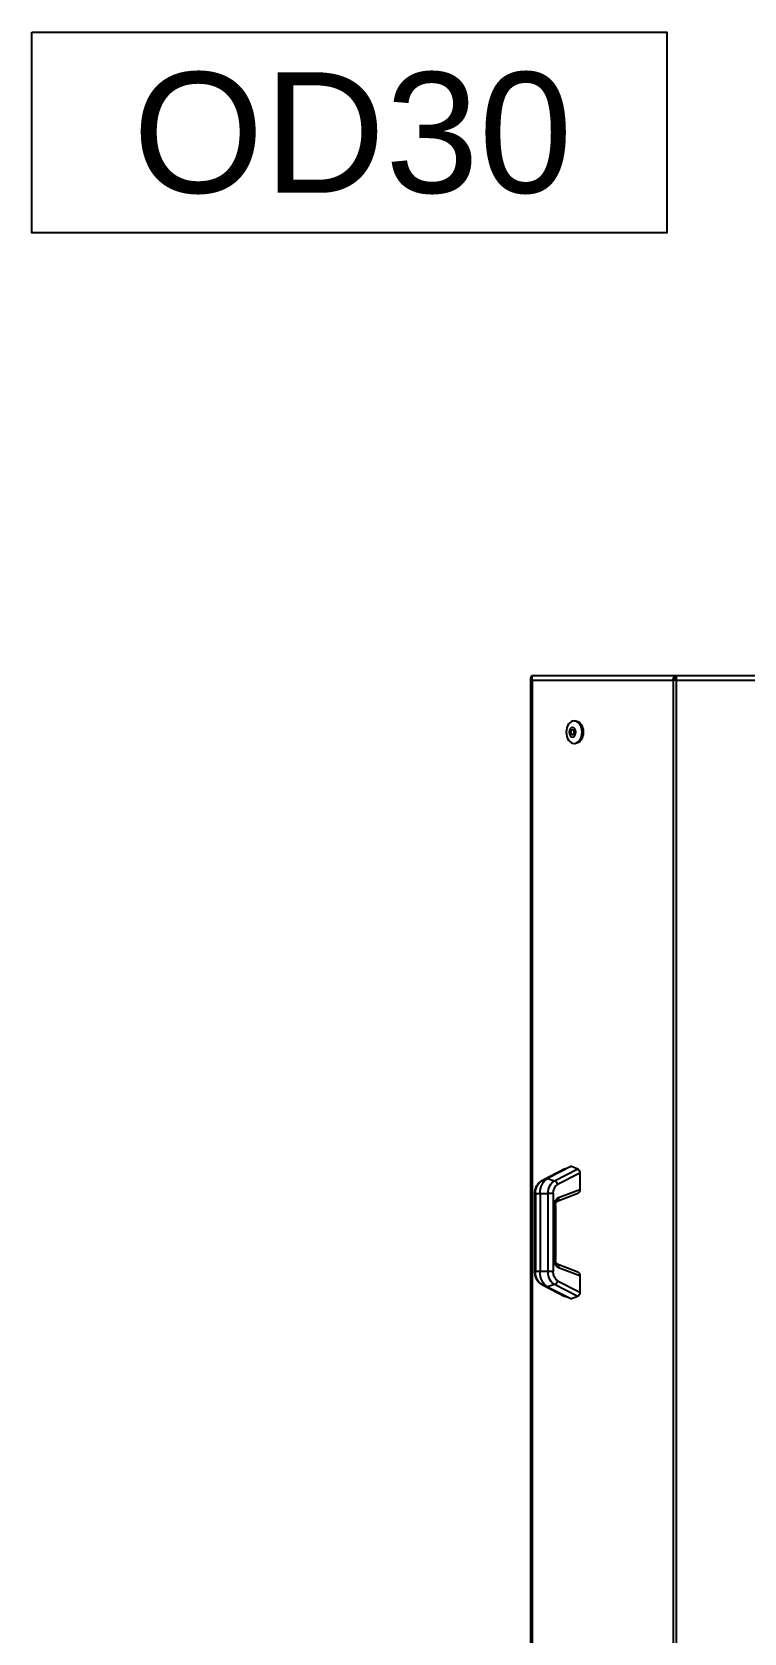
# Model space of a CAD drawing. Extents: x -3873 to 164127, y 7129 to 96529.
# Drawn here: x 53054 to 53940, y 26497 to 28489 of the extents above; entities that cross this region are included whole.
import ezdxf
from ezdxf.enums import TextEntityAlignment as Align

# ---------------------------------------------------------------- set-up
doc = ezdxf.new("R2010")
doc.units = 0
for name, color, linetype in [('KROMEKA', 1, 'CONTINUOUS'), ('LAYOUT-KROMEKA', 1, 'CONTINUOUS'), ('MC_1_2_025', 2, 'CONTINUOUS')]:
    doc.layers.add(name, color=color, linetype=linetype)
doc.styles.add('015_100', font='arial.ttf', dxfattribs={"height": 150})

# ---------------------------------------------------------------- blocks, each defined once
blk = doc.blocks.new('artik seperatoru-ust')
at = {"layer": 'LAYOUT-KROMEKA'}
for p, q in [((4331.1, -627.7), (4331.1, -200.9)), ((4336.5, -201.1), (4336.5, -627.5)), ((4331.1, -627.7), (2956.9, -627.7)), ((4331.1, -631.6), (2956.9, -631.6)), ((4331.1, -627.7), (4331.1, -631.6)), ((4331.1, -807.1), (4331.1, -631.6)), ((4334.5, -627.9), (4334.5, -627.6)), ((4334.5, -627.9), (4336.5, -627.9)), ((4336.5, -627.9), (4336.5, -627.5)), ((4336.5, -627.9), (4336.5, -805.6)), ((3564.7, -750.2), (3561.5, -758.2)), ((3564.7, -750.2), (3579.6, -779.1)), ((3584.1, -775.3), (3569.9, -747.6)), ((3590.3, -747.6), (3569.9, -747.6)), ((3590.3, -747.6), (3600.4, -774.2)), ((3605.1, -775.9), (3595.3, -750.2)), ((3692.7, -750.2), (3682.9, -775.9)), ((3687.6, -774.2), (3697.7, -747.6)), ((3718.1, -747.6), (3697.7, -747.6)), ((3718.1, -747.6), (3703.9, -775.3)), ((3708.4, -779.1), (3723.3, -750.2)), ((3726.5, -758.2), (3723.3, -750.2)), ((4252.5, -754.7), (4252.5, -753.3)), ((4280.5, -754.7), (4280.5, -753.3)), ((3576.7, -787.8), (3561.5, -758.2)), ((3561.5, -758.2), (3564.7, -766.2)), ((3579.6, -795), (3564.7, -766.2)), ((3564.8, -766.4), (3579.7, -795.2)), ((3708.3, -795.2), (3723.2, -766.4)), ((3723.3, -766.2), (3708.4, -795)), ((3726.5, -758.2), (3711.3, -787.8)), ((3723.3, -766.2), (3726.5, -758.2)), ((3579.6, -779.1), (3576.7, -787.8)), ((3576.7, -787.8), (3579.6, -795)), ((3595.5, -780.9), (3595.5, -787)), ((3692.5, -780.9), (3595.5, -780.9)), ((3595.5, -787), (3692.5, -787)), ((3595.5, -787), (3595.5, -797.1)), ((3610.1, -779.4), (3610.1, -778)), ((3677.9, -778), (3610.1, -778)), ((3610.1, -779.4), (3677.9, -779.4)), ((3677.9, -779.4), (3677.9, -778)), ((3692.5, -780.9), (3692.5, -787)), ((3692.5, -797.1), (3692.5, -787)), ((3711.3, -787.8), (3708.4, -779.1)), ((3708.4, -795), (3711.3, -787.8)), ((2953.9, -808.7), (4334.1, -808.7)), ((4331.1, -807.1), (2956.9, -807.1)), ((3692.5, -797.1), (3595.5, -797.1)), ((3595.5, -797.1), (3595.5, -802.9)), ((3595.5, -803.6), (3595.5, -802.9)), ((3692.5, -802.9), (3595.5, -802.9)), ((3595.5, -803.6), (3692.5, -803.6)), ((3692.5, -802.9), (3692.5, -797.1)), ((3692.5, -803.6), (3692.5, -802.9)), ((4336.4, -806.1), (4336.5, -806.1)), ((4336.5, -806.1), (4336.5, -805.6)), ((4336.5, -806.1), (4336.5, -807.7))]:
    blk.add_line(p, q, dxfattribs=at)
for centre, major_axis, ratio, start_param, end_param in [((3569.9, -751.1), (-5.32, 0), 0.664463, 4.712389, 6.021386), ((3590.3, -751.1), (5.18, 0), 0.683013, 0.253262, 1.570796), ((3697.7, -751.1), (-5.18, 0), 0.683013, 4.712389, 6.029924), ((3718.1, -751.1), (5.32, 0), 0.664463, 0.261799, 1.570796), ((4266.5, -753.3), (-14, 0), 0.707107, 3.141593, 6.283185), ((3569.9, -765.3), (-5.32, 0), 0.664463, 0.261799, 0.329548), ((3584.1, -778.8), (4.45, 2.29), 0.664463, 1.241248, 2.550245), ((3595.5, -772.3), (-12.1, 0), 0.707107, 0.349066, 1.570796), ((3600.4, -777.7), (4.68, 1.77), 0.683013, 0, 1.317535), ((3610.1, -772.3), (-10, 0), 0.707107, 0.261799, 1.570796), ((3677.9, -772.3), (10, 0), 0.707107, 4.712389, 6.021386), ((3687.6, -777.7), (-4.68, 1.77), 0.683013, 4.965651, 6.283185), ((3692.5, -772.3), (12.1, 0), 0.707107, 4.712389, 5.934119), ((3703.9, -778.8), (-4.45, 2.29), 0.664463, 3.73294, 5.041937), ((3718.1, -765.3), (5.32, 0), 0.664463, 5.953637, 6.021386), ((3595.5, -783), (-20, 0), 0.707107, 0.349066, 1.570796), ((3595.5, -775), (-17, 0), 0.707107, 0.349066, 1.570796), ((3584.1, -793), (-4.45, -2.29), 0.664463, 6.215436, 6.283185), ((3595.5, -790.9), (-17, 0), 0.707107, 0.349066, 1.570796), ((3692.5, -775), (17, 0), 0.707107, 4.712389, 5.934119), ((3692.5, -783), (20, 0), 0.707107, 4.712389, 5.934119), ((3692.5, -790.9), (17, 0), 0.707107, 4.712389, 5.934119), ((3703.9, -793), (4.45, -2.29), 0.664463, 0, 0.067749)]:
    blk.add_ellipse(centre, major_axis=major_axis, ratio=ratio, start_param=start_param, end_param=end_param, dxfattribs=at)
for centre, major_axis in [((4266.5, -754.7), (-14, 0)), ((4266.5, -756.8), (-6, 0)), ((4266.5, -756.8), (-3, 0))]:
    blk.add_ellipse(centre, major_axis=major_axis, ratio=0.707107, dxfattribs=at)
for points, knots in [([(4336.5, -627.5), (4336.5, -627.5), (4335.7, -627.6), (4334.4, -627.6), (4333.4, -627.7), (4332.3, -627.7), (4331.1, -627.7)], [0, 0, 0, 0, 0.91855, 0.91855, 0.91855, 1.570796, 1.570796, 1.570796, 1.570796]), ([(4331.1, -630.1), (4332.3, -630.2), (4333.4, -629.8), (4334, -629.1), (4334.3, -628.8), (4334.5, -628.3), (4334.5, -627.9)], [0, 0, 0, 0, 1.031173, 1.031173, 1.031173, 1.570796, 1.570796, 1.570796, 1.570796]), ([(4331.1, -631.6), (4332.8, -631.6), (4334.4, -631.1), (4335.4, -630.2), (4336.1, -629.5), (4336.5, -628.7), (4336.5, -627.9)], [0, 0, 0, 0, 0.91855, 0.91855, 0.91855, 1.570796, 1.570796, 1.570796, 1.570796]), ([(3605.1, -775.9), (3605.1, -776), (3605.1, -776.1), (3605.4, -776.4), (3605.6, -776.6), (3606.1, -777), (3606.4, -777.2), (3607.2, -777.5), (3607.6, -777.6), (3608.6, -777.8), (3609.1, -777.9), (3609.7, -777.9), (3609.9, -778), (3610.1, -778)], [3.403392, 3.403392, 3.403392, 3.403392, 3.665191, 3.665191, 3.926991, 3.926991, 4.162101, 4.162101, 4.398093, 4.398093, 4.639902, 4.639902, 4.712389, 4.712389, 4.712389, 4.712389]), ([(3677.9, -778), (3678.5, -778), (3679, -777.9), (3680, -777.7), (3680.5, -777.6), (3681.3, -777.3), (3681.6, -777.1), (3682.2, -776.8), (3682.4, -776.6), (3682.7, -776.3), (3682.8, -776.1), (3682.9, -776), (3682.9, -776), (3682.9, -775.9)], [4.712389, 4.712389, 4.712389, 4.712389, 4.958072, 4.958072, 5.201318, 5.201318, 5.438766, 5.438766, 5.67291, 5.67291, 5.921106, 5.921106, 6.021386, 6.021386, 6.021386, 6.021386]), ([(3579.7, -795.2), (3580.2, -796.4), (3581, -797.4), (3582.7, -799.2), (3583.7, -800), (3585.8, -801.3), (3586.9, -801.8), (3589.2, -802.7), (3590.5, -803.1), (3593, -803.5), (3594.2, -803.6), (3595.5, -803.6)], [3.490659, 3.490659, 3.490659, 3.490659, 3.735005, 3.735005, 3.979351, 3.979351, 4.223697, 4.223697, 4.468043, 4.468043, 4.712389, 4.712389, 4.712389, 4.712389]), ([(3692.5, -803.6), (3693.8, -803.6), (3695, -803.5), (3697.5, -803.1), (3698.8, -802.7), (3701.1, -801.8), (3702.2, -801.3), (3704.3, -800), (3705.3, -799.2), (3707, -797.4), (3707.8, -796.4), (3708.3, -795.2)], [4.712389, 4.712389, 4.712389, 4.712389, 4.956735, 4.956735, 5.201081, 5.201081, 5.445427, 5.445427, 5.689773, 5.689773, 5.934119, 5.934119, 5.934119, 5.934119]), ([(4335.9, -806.7), (4335.6, -806.9), (4335.1, -807.1), (4334.5, -807.3), (4333.6, -807.5), (4332.3, -807.4), (4331.1, -807.1)], [-0.6977673, -0.6977673, -0.6977673, -0.6977673, -0.4359137, -0.4359137, -0.4359137, 0, 0, 0, 0]), ([(4336.5, -807.7), (4335.4, -808.6), (4334.2, -808.9), (4333.1, -808.5), (4332.4, -808.2), (4331.8, -807.7), (4331.1, -807.1)], [-1, -1, -1, -1, -0.367487, -0.367487, -0.367487, 0, 0, 0, 0])]:
    blk.add_open_spline(points, degree=3, knots=knots, dxfattribs=at)
for points in [[(4336.5, -805.6), (4336.5, -806), (4336.3, -806.4), (4335.9, -806.7)], [(4336.4, -806.1), (4336.4, -806.1), (4336.5, -806.1), (4336.5, -806.1)]]:
    blk.add_open_spline(points, degree=3, dxfattribs=at)
blk = doc.blocks.new('_KROMEKA_POSNR')
at = {"layer": 'KROMEKA', "linetype": 'Continuous'}
blk.add_lwpolyline([(-3.992, -1.25), (3.912, -1.25), (3.912, 1.25), (-3.992, 1.25)], close=True, dxfattribs=at)
at = {"layer": 'KROMEKA', "linetype": 'Continuous', "style": '015_100'}
blk.add_attdef('POSNR', text='', height=1.5, dxfattribs=at).set_placement((0, 0), align=Align.MIDDLE)

msp = doc.modelspace()

# ---------------------------------------------------------------- block references
at = {"layer": 'LAYOUT-KROMEKA', "xscale": -1, "rotation": 270}
msp.add_blockref('artik seperatoru-ust', (54483.7, 23351.3), dxfattribs=at)
at = {"layer": 'MC_1_2_025', "color": 6, "ltscale": 20}
ref = msp.add_blockref('_KROMEKA_POSNR', (53453.2, 28363.9), dxfattribs=dict(at, xscale=-100, yscale=100, zscale=100, rotation=180))
ref.add_attrib('POSNR', 'OD30', dxfattribs={"layer": 'KROMEKA', "linetype": 'Continuous', "height": 150, "style": '015_100'}).set_placement((53453.2, 28363.9), align=Align.MIDDLE)

doc.saveas('drawing.dxf')
